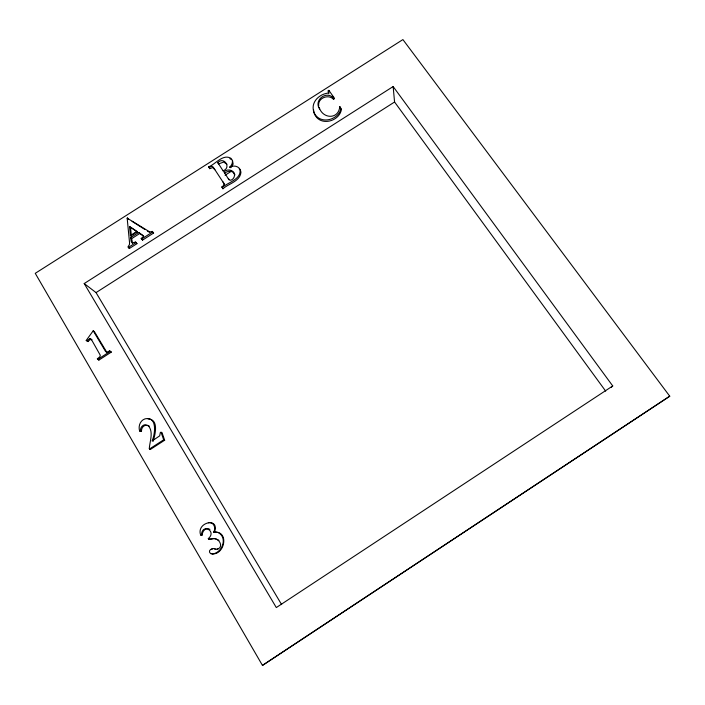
<?xml version="1.0" encoding="UTF-8"?>
<svg xmlns="http://www.w3.org/2000/svg" width="705" height="705" viewBox="0 0 705 705"><rect width="100%" height="100%" fill="white"/><g stroke="black" fill="none" stroke-linecap="round" stroke-linejoin="round"><path stroke-width="1.06" d="M328.856 93.721L328.222 90.778L328.865 90.372L333.8 97.308L334.135 98.806L333.491 99.22C328.222 93.712 317.276 98.206 318.722 106.138M148.27 425.653C153.831 431.998 149.751 441.268 149.293 448.6L150.526 449.349L164.653 440.211L161.965 432.5L160.352 432.491L159.682 435.849L152.086 440.977C155.135 434.254 157.603 416.1 145.071 418.84C140.092 420.453 138.083 426.349 139.652 431.055L140.436 430.861L140.577 429.151A5.252 4.935 -54.7 0 1 144.798 424.762L149.284 426.102M139.652 431.055L141.476 431.293L141.617 429.592A5.235 4.917 -54.7 0 1 145.82 425.212L147.627 425.291M210.099 522.555C214.505 523.18 215.889 528.776 213.641 532.187L214.443 532.266C220.242 516.642 195.928 522.105 200.669 535.06L201.48 534.857C202.079 522.766 217.184 531.226 208.283 538.629L209.491 539.334L213.113 538.549M200.669 535.06L202.335 534.928C202.027 531.059 206.23 526.943 209.94 529.367M313.549 109.689L313.734 111.46A13.941 12.752 -17.4 0 0 315.699 116.21C322.423 126.08 339.369 120.793 341.352 109.733L339.792 106.517C338.691 119.656 322.775 119.119 319.215 107.521M153.082 441.374C155.144 434.835 159.233 419.343 148.032 418.92M341.035 108.262C339.043 119.348 322.044 124.653 315.302 114.756A13.985 12.796 -17.4 0 1 313.328 109.989C311.654 101.238 319.735 94.162 327.834 93.122L328.504 92.196L328.222 90.778M91.985 339.607L89.896 339.669L88.072 341.564L86.222 340.436L93.192 330.812L94.364 331.57L106.825 352.35M230.852 167.772L233.126 164.089L232.553 160.696M611.314 387.301L612.733 385.952L393.143 86.548L84.212 283.551L276.307 607.56L612.733 385.952M223.159 170.751C231.733 167.79 223.952 156.016 217.81 162.635L218.532 163.93L223.679 162.071L226.966 164.239M214.893 169.72L212.734 167.578L209.773 168.662L208.654 166.821C215.439 164.353 222.657 153.769 230.729 158.176C234.016 160.625 232.156 165.173 229.504 167.297C234.007 164.556 240.484 166.433 240.934 172.205C240.299 181.3 228.499 183.679 222.939 188.755L221.855 186.966L223.811 185.336L223.82 183.282M669.75 396.201L262.463 665.414L35.25 273.329L402.907 39.586L669.75 396.201L262.463 665.414M149.513 448.988L163.692 439.805L164.653 440.211M93.192 330.812L105.688 351.654L107.037 352.086L109.733 350.861L111.214 352.165L98.876 360.088L97.361 358.801L99.934 356.686L100.269 355.214L92.091 340.718L90.804 338.876L89.843 338.585L86.874 340.832L86.222 340.436M97.722 359.418L110.095 351.478L111.214 352.165M97.361 358.801L98.524 359.471L99.141 359.065M110.315 351.901L110.852 351.557M84.212 283.551L96.039 292.601L394.571 102.005L393.143 86.548M127.164 218.145L148.764 231.328L150.315 231.875L152.289 231.407L153.593 233.055L142.56 240.097L141.212 238.457L143.326 236.633L143.256 235.673L138.709 232.438L130.628 237.585L131.165 241.436L132.188 242.934L135.589 242.044L136.955 243.666L129.35 248.512L127.966 246.9L129.412 244.661L129.561 242.899L127.164 218.145L128.187 219.264M319.603 108.993C313.549 100.26 326.08 90.513 333.157 97.713L333.8 97.308M130.346 235.576L136.849 231.434M225.071 175.245L231.575 171.112M132.54 243.322L131.65 238.643L139.705 233.514L143.776 236.228M128.319 247.49L135.942 242.626L136.955 243.666M141.573 239.039L152.65 231.98L152.289 231.407M141.212 238.457L142.198 239.515L142.657 239.224M224.639 173.201C227.415 170.857 232.148 170.081 234.28 173.659M211.315 549.362L212.593 548.887M217.184 549.133C224.005 547.512 219.458 538.347 213.959 538.549M208.671 539.281L214.769 538.602L218.938 540.338M212.981 553.892C222.428 552.288 227.706 537.906 218.418 532.672M208.336 522.705L209.623 522.546M213.641 532.187C230.156 530.134 224.569 557.056 210.601 553.619C206.97 550.649 212.522 547.089 215.607 549.16M214.443 532.266L216.999 532.213M214.805 549.151L217.977 549.151M208.283 538.629L209.491 539.334M201.48 534.857L202.335 534.928M211.421 553.619L212.698 553.963M149.293 448.6L150.526 449.349M140.436 430.861L141.476 431.293M229.865 158.643L231.416 159.48M147.407 231.081L149.724 232.403M87.411 341.167L88.072 341.564M89.843 338.585L91.024 339.317M132.108 221.352L144.71 229.363M129.508 226.534L137.413 231.645L130.504 236.052L129.508 226.534L137.537 232.156M130.628 237.585L131.65 238.643M138.709 232.438L139.705 233.514M127.482 217.942L128.504 219.061M239.215 168.777L240.035 169.755M394.571 102.005L605.683 391.134M332.293 96.215L334.135 98.806M217.81 162.635L223.274 171.121M229.01 179.828L223.934 171.941C227.592 168.345 233.787 169.79 234.932 174.955M223.688 183.115L213.21 167.12L211.985 166.292L209.024 167.385L208.654 166.821M209.411 168.107L209.773 168.662M221.855 186.966L222.225 187.539C227.521 182.48 241.498 179.467 239.991 169.676M222.569 188.191L222.939 188.755M228.314 178.585L230.086 180.313C233.073 180.101 235.294 176.506 234.263 173.694M153.232 232.483L153.593 233.055M142.198 239.515L142.56 240.097M135.589 242.044L135.942 242.626M128.997 247.931L129.35 248.512M222.974 181.872L224.534 184.516M96.039 292.601L281.639 604.617M109.733 350.861L110.095 351.478M98.524 359.471L98.876 360.088M160.996 432.077L163.692 439.805M328.865 90.372L329.217 91.897M333.157 97.713L333.491 99.22M339.792 106.517L340.118 107.997M130.54 227.627L131.412 236.06"/></g></svg>
